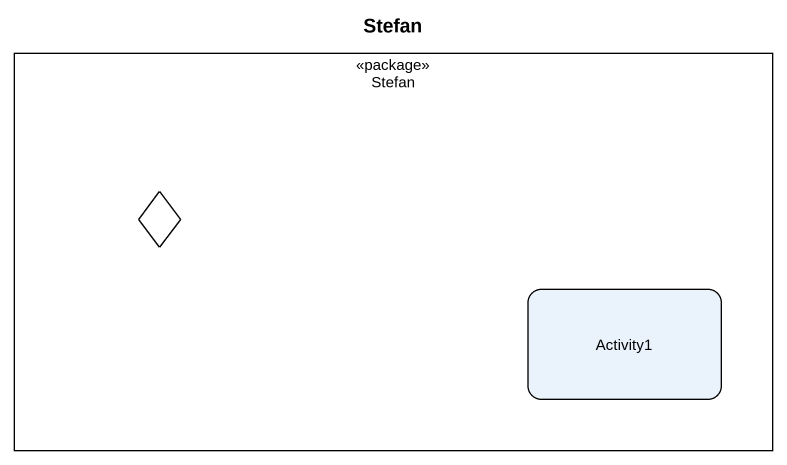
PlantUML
@startuml
title Stefan
hide empty description
state Stefan <<package>> {
  state choice1 <<choice>>
  state Activity1
}
@enduml
